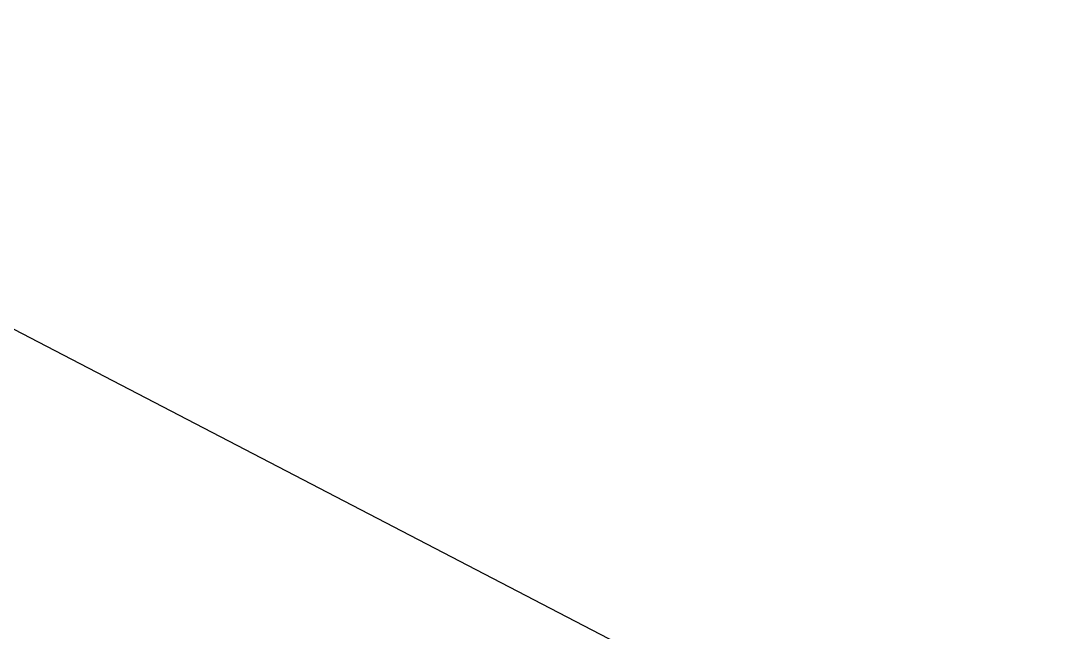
# Model space of a CAD drawing. Header units: inches. Extents: x 230831 to 416194, y 441295 to 526666.
# Drawn here: x 257379 to 258188, y 452886 to 453366 of the extents above; entities that cross this region are included whole.
import ezdxf

# ---------------------------------------------------------------- set-up
doc = ezdxf.new("R2010")
doc.units = ezdxf.units.IN
doc.header["$MEASUREMENT"] = 0
for name, color, linetype in [('CQ section wall', 3, 'Continuous'), ('CQ_callout', 34, 'Continuous'), ('xref grd floor$2$CQ Wall hatch_CHB', 8, 'Continuous')]:
    doc.layers.add(name, color=color, linetype=linetype)
doc.styles.get("Standard").update_dxf_attribs({"font": 'arial.ttf'})
doc.dimstyles.get("Standard").update_dxf_attribs({"dimtxt": 0.18, "dimasz": 0.18, "dimexe": 0.18, "dimexo": 0.0625, "dimgap": 0.09, "dimtad": 0, "dimtih": 1, "dimtoh": 1, "dimdec": 4, "dimzin": 0, "dimdsep": 46, "dimtxsty": 'Standard', "dimcen": 0.09, "dimadec": 0, "dimazin": 0, "dimtfac": 1, "dimtdec": 4, "dimtofl": 0, "dimtmove": 0, "dimatfit": 3, "dimfxl": 1, "dimtolj": 1, "dimtzin": 0, "dimarcsym": 0})

# ---------------------------------------------------------------- blocks, each defined once
blk = doc.blocks.new('section c and d')
at = {"layer": 'xref grd floor$2$CQ Wall hatch_CHB', "extrusion": (-2.77242e-08, -3.39709e-09, 1)}
h = blk.add_hatch(dxfattribs=at)
h.set_pattern_fill('AR-CONC', color=256, scale=10, angle=-13.97142, style=0)
h.set_pattern_definition([(36.028577, (-139.356, 1e-12), (68.08902, -23.40695), [7.5, -82.5]), (341.028577, (-139.356, 1e-12), (4.696116, 76.343932), [6, -66]), (86.480021, (-133.68, -1.95), (72.785135, 52.936981), [6.374019, -70.114211]), (32.212777, (-134.53, 19.41), (99.570572, -41.829513), [11.25, -123.75]), (82.664212, (-126.23, 15.92), (114.220033, 71.96377), [9.561034, -105.171376]), (337.21274, (-134.53, 19.41), (114.220033, 71.96377), [9, -99]), (7.028577, (-126.03, 12.14), (48.2040844, -53.482392), [7.5, -82.5]), (312.028577, (-126.03, 12.14), (41.119588, 64.495185), [6, -66]), (57.480021, (-122.01, 7.685), (89.323671, 11.012793), [6.374019, -70.114211]), (23.528577, (-139.356, 1e-12), (9.2173322, 32.010976), [0, -65.2, 0, -67, 0, -66.25]), (353.528577, (-139.356, 1e-12), (35.0512903, 31.9228578), [0, -38.2, 0, -63.7, 0, -25.25]), (313.528577, (-160.996, 5.384), (51.2584374, -15.0772595), [0, -25, 0, -78, 0, -103.5]), (303.528577, (-170.7, 7.8), (59.0102484, -4.3659754), [0, -32.5, 0, -51.8, 0, -73.5])])
h.paths.add_polyline_path([(248875.64, 453817.18), (248875.64, 453567.18), (245808.14, 453567.18), (245808.14, 453817.18)])
h.paths.add_polyline_path([(248875.64, 449317.18), (248875.64, 449117.18), (245808.14, 449117.18), (245808.14, 449317.18)])

msp = doc.modelspace()

# ---------------------------------------------------------------- block references
at = {"layer": 'CQ section wall'}
msp.add_blockref('section c and d', (10643.949, 0, 0), dxfattribs=at)

# ---------------------------------------------------------------- leaders
at = {"layer": 'CQ_callout'}
for points in [[(257899.419, 452850.215, 0), (256939.31, 453349.336, 0), (256248.609, 453349.336, 0)], [(257783.425, 452580.215, 0), (256731.407, 453163.589, 0), (256242.947, 453163.589, 0)]]:
    msp.add_leader(points, dimstyle='Standard', override={"dimasz": 10, "dimldrblk": 'Dot', "dimfxl": 0.1, "dimarcsym": 2}, dxfattribs=at)

doc.saveas('drawing.dxf')
